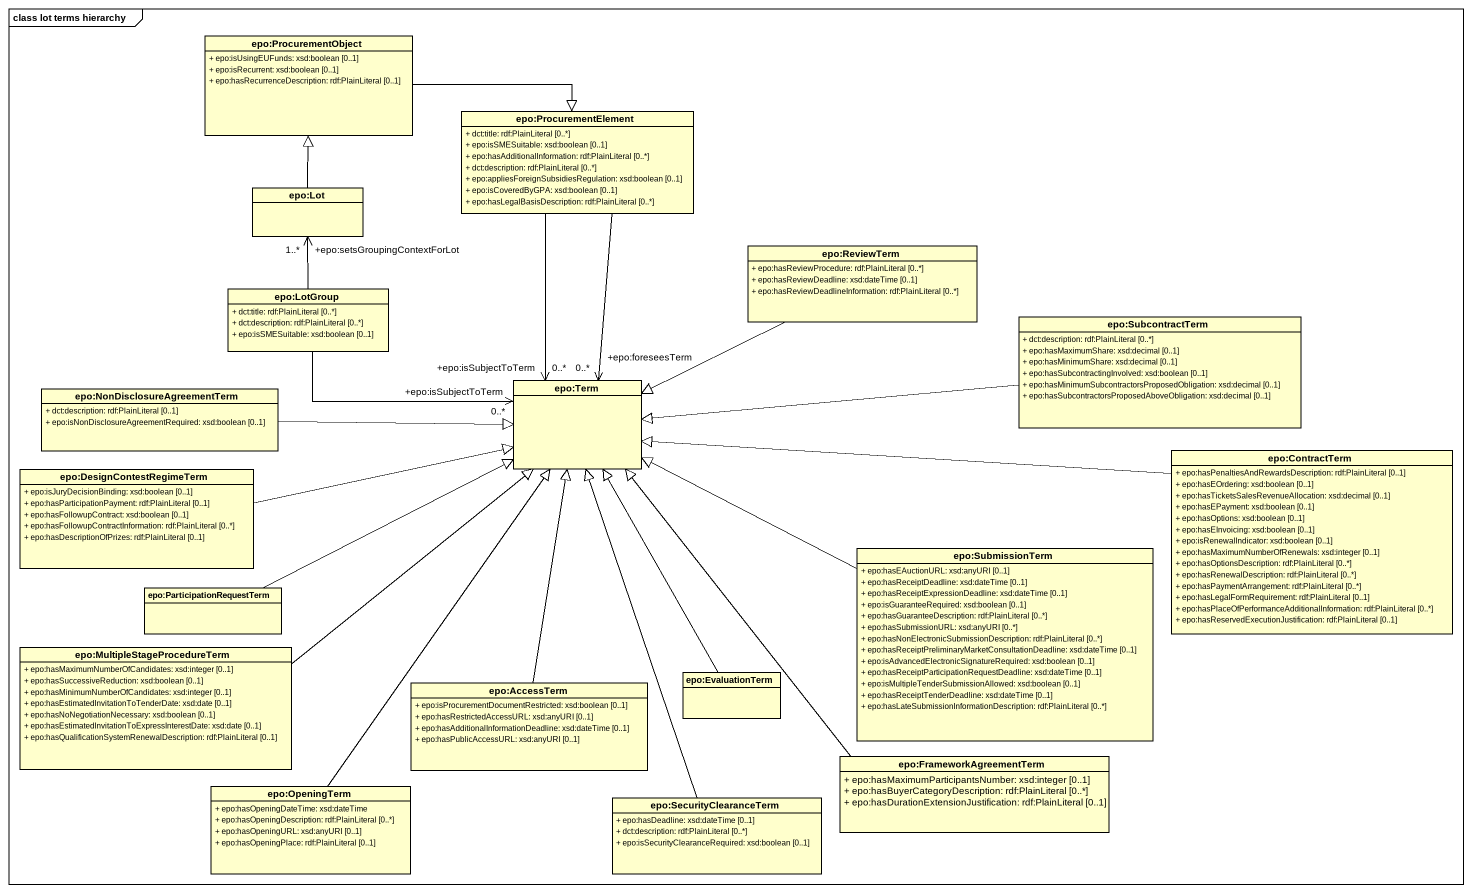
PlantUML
@startuml
mainframe class lot terms hierarchy
hide circle
hide empty members
skinparam classAttributeIconSize 0
class "epo:ProcurementObject" as epo_ProcurementObject {
  + epo:isUsingEUFunds: xsd:boolean [0..1]
  + epo:isRecurrent: xsd:boolean [0..1]
  + epo:hasRecurrenceDescription: rdf:PlainLiteral [0..1]
}
class "epo:ProcurementElement" as epo_ProcurementElement {
  + dct:title: rdf:PlainLiteral [0..*]
  + epo:isSMESuitable: xsd:boolean [0..1]
  + epo:hasAdditionalInformation: rdf:PlainLiteral [0..*]
  + dct:description: rdf:PlainLiteral [0..*]
  + epo:appliesForeignSubsidiesRegulation: xsd:boolean [0..1]
  + epo:isCoveredByGPA: xsd:boolean [0..1]
  + epo:hasLegalBasisDescription: rdf:PlainLiteral [0..*]
}
class "epo:Lot" as epo_Lot
class "epo:ReviewTerm" as epo_ReviewTerm {
  + epo:hasReviewProcedure: rdf:PlainLiteral [0..*]
  + epo:hasReviewDeadline: xsd:dateTime [0..1]
  + epo:hasReviewDeadlineInformation: rdf:PlainLiteral [0..*]
}
class "epo:LotGroup" as epo_LotGroup {
  + dct:title: rdf:PlainLiteral [0..*]
  + dct:description: rdf:PlainLiteral [0..*]
  + epo:isSMESuitable: xsd:boolean [0..1]
}
class "epo:SubcontractTerm" as epo_SubcontractTerm {
  + dct:description: rdf:PlainLiteral [0..*]
  + epo:hasMaximumShare: xsd:decimal [0..1]
  + epo:hasMinimumShare: xsd:decimal [0..1]
  + epo:hasSubcontractingInvolved: xsd:boolean [0..1]
  + epo:hasMinimumSubcontractorsProposedObligation: xsd:decimal [0..1]
  + epo:hasSubcontractorsProposedAboveObligation: xsd:decimal [0..1]
}
class "epo:NonDisclosureAgreementTerm" as epo_NonDisclosureAgreementTe {
  + dct:description: rdf:PlainLiteral [0..1]
  + epo:isNonDisclosureAgreementRequired: xsd:boolean [0..1]
}
class "epo:Term" as epo_Term
class "epo:DesignContestRegimeTerm" as epo_DesignContestRegimeTerm {
  + epo:isJuryDecisionBinding: xsd:boolean [0..1]
  + epo:hasParticipationPayment: rdf:PlainLiteral [0..1]
  + epo:hasFollowupContract: xsd:boolean [0..1]
  + epo:hasFollowupContractInformation: rdf:PlainLiteral [0..*]
  + epo:hasDescriptionOfPrizes: rdf:PlainLiteral [0..1]
}
class "epo:ContractTerm" as epo_ContractTerm {
  + epo:hasPenaltiesAndRewardsDescription: rdf:PlainLiteral [0..1]
  + epo:hasEOrdering: xsd:boolean [0..1]
  + epo:hasTicketsSalesRevenueAllocation: xsd:decimal [0..1]
  + epo:hasEPayment: xsd:boolean [0..1]
  + epo:hasOptions: xsd:boolean [0..1]
  + epo:hasEInvoicing: xsd:boolean [0..1]
  + epo:isRenewalIndicator: xsd:boolean [0..1]
  + epo:hasMaximumNumberOfRenewals: xsd:integer [0..1]
  + epo:hasOptionsDescription: rdf:PlainLiteral [0..*]
  + epo:hasRenewalDescription: rdf:PlainLiteral [0..*]
  + epo:hasPaymentArrangement: rdf:PlainLiteral [0..*]
  + epo:hasLegalFormRequirement: rdf:PlainLiteral [0..1]
  + epo:hasPlaceOfPerformanceAdditionalInformation: rdf:PlainLiteral [0..*]
  + epo:hasReservedExecutionJustification: rdf:PlainLiteral [0..1]
}
class "epo:SubmissionTerm" as epo_SubmissionTerm {
  + epo:hasEAuctionURL: xsd:anyURI [0..1]
  + epo:hasReceiptDeadline: xsd:dateTime [0..1]
  + epo:hasReceiptExpressionDeadline: xsd:dateTime [0..1]
  + epo:isGuaranteeRequired: xsd:boolean [0..1]
  + epo:hasGuaranteeDescription: rdf:PlainLiteral [0..*]
  + epo:hasSubmissionURL: xsd:anyURI [0..*]
  + epo:hasNonElectronicSubmissionDescription: rdf:PlainLiteral [0..*]
  + epo:hasReceiptPreliminaryMarketConsultationDeadline: xsd:dateTime [0..1]
  + epo:isAdvancedElectronicSignatureRequired: xsd:boolean [0..1]
  + epo:hasReceiptParticipationRequestDeadline: xsd:dateTime [0..1]
  + epo:isMultipleTenderSubmissionAllowed: xsd:boolean [0..1]
  + epo:hasReceiptTenderDeadline: xsd:dateTime [0..1]
  + epo:hasLateSubmissionInformationDescription: rdf:PlainLiteral [0..*]
}
class "epo:ParticipationRequestTerm" as epo_ParticipationRequestTerm
class "epo:MultipleStageProcedureTerm" as epo_MultipleStageProcedureTe {
  + epo:hasMaximumNumberOfCandidates: xsd:integer [0..1]
  + epo:hasSuccessiveReduction: xsd:boolean [0..1]
  + epo:hasMinimumNumberOfCandidates: xsd:integer [0..1]
  + epo:hasEstimatedInvitationToTenderDate: xsd:date [0..1]
  + epo:hasNoNegotiationNecessary: xsd:boolean [0..1]
  + epo:hasEstimatedInvitationToExpressInterestDate: xsd:date [0..1]
  + epo:hasQualificationSystemRenewalDescription: rdf:PlainLiteral [0..1]
}
class "epo:AccessTerm" as epo_AccessTerm {
  + epo:isProcurementDocumentRestricted: xsd:boolean [0..1]
  + epo:hasRestrictedAccessURL: xsd:anyURI [0..1]
  + epo:hasAdditionalInformationDeadline: xsd:dateTime [0..1]
  + epo:hasPublicAccessURL: xsd:anyURI [0..1]
}
class "epo:EvaluationTerm" as epo_EvaluationTerm
class "epo:FrameworkAgreementTerm" as epo_FrameworkAgreementTerm {
  + epo:hasMaximumParticipantsNumber: xsd:integer [0..1]
  + epo:hasBuyerCategoryDescription: rdf:PlainLiteral [0..*]
  + epo:hasDurationExtensionJustification: rdf:PlainLiteral [0..1]
}
class "epo:OpeningTerm" as epo_OpeningTerm {
  + epo:hasOpeningDateTime: xsd:dateTime
  + epo:hasOpeningDescription: rdf:PlainLiteral [0..*]
  + epo:hasOpeningURL: xsd:anyURI [0..1]
  + epo:hasOpeningPlace: rdf:PlainLiteral [0..1]
}
class "epo:SecurityClearanceTerm" as epo_SecurityClearanceTerm {
  + epo:hasDeadline: xsd:dateTime [0..1]
  + dct:description: rdf:PlainLiteral [0..*]
  + epo:isSecurityClearanceRequired: xsd:boolean [0..1]
}
epo_ProcurementObject -right-|> epo_ProcurementElement
epo_ProcurementElement --> "+epo:isSubjectToTerm\n0..*" epo_Term
epo_ProcurementElement --> "+epo:foreseesTerm\n0..*" epo_Term
epo_Lot -up-|> epo_ProcurementObject
epo_ReviewTerm -left-|> epo_Term
epo_LotGroup -up-> "+epo:setsGroupingContextForLot\n1..*" epo_Lot
epo_LotGroup -right-> "+epo:isSubjectToTerm\n0..*" epo_Term
epo_SubcontractTerm -left-|> epo_Term
epo_NonDisclosureAgreementTe -right-|> epo_Term
epo_DesignContestRegimeTerm -right-|> epo_Term
epo_ContractTerm -left-|> epo_Term
epo_SubmissionTerm -left-|> epo_Term
epo_ParticipationRequestTerm -right-|> epo_Term
epo_MultipleStageProcedureTe -up-|> epo_Term
epo_AccessTerm -up-|> epo_Term
epo_EvaluationTerm -up-|> epo_Term
epo_FrameworkAgreementTerm -up-|> epo_Term
epo_OpeningTerm -up-|> epo_Term
epo_SecurityClearanceTerm -up-|> epo_Term
@enduml
